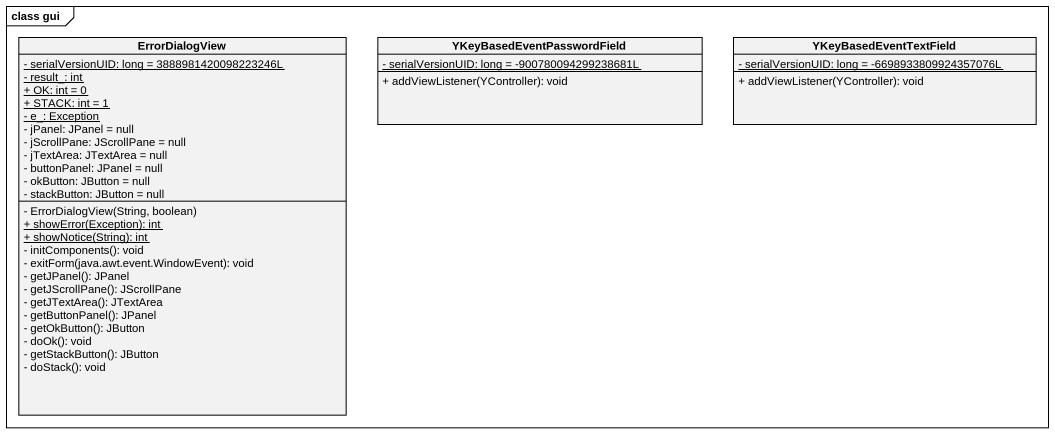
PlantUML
@startuml
mainframe class gui
hide circle
hide empty members
skinparam classAttributeIconSize 0
class ErrorDialogView {
  {static} - serialVersionUID: long = 3888981420098223246L
  {static} - result_: int
  {static} + OK: int = 0
  {static} + STACK: int = 1
  {static} - e_: Exception
  - jPanel: JPanel = null
  - jScrollPane: JScrollPane = null
  - jTextArea: JTextArea = null
  - buttonPanel: JPanel = null
  - okButton: JButton = null
  - stackButton: JButton = null
  - ErrorDialogView(String, boolean)
  {static} + showError(Exception): int
  {static} + showNotice(String): int
  - initComponents(): void
  - exitForm(java.awt.event.WindowEvent): void
  - getJPanel(): JPanel
  - getJScrollPane(): JScrollPane
  - getJTextArea(): JTextArea
  - getButtonPanel(): JPanel
  - getOkButton(): JButton
  - doOk(): void
  - getStackButton(): JButton
  - doStack(): void
}
class YKeyBasedEventPasswordField {
  {static} - serialVersionUID: long = -900780094299238681L
  + addViewListener(YController): void
}
class YKeyBasedEventTextField {
  {static} - serialVersionUID: long = -6698933809924357076L
  + addViewListener(YController): void
}
@enduml
